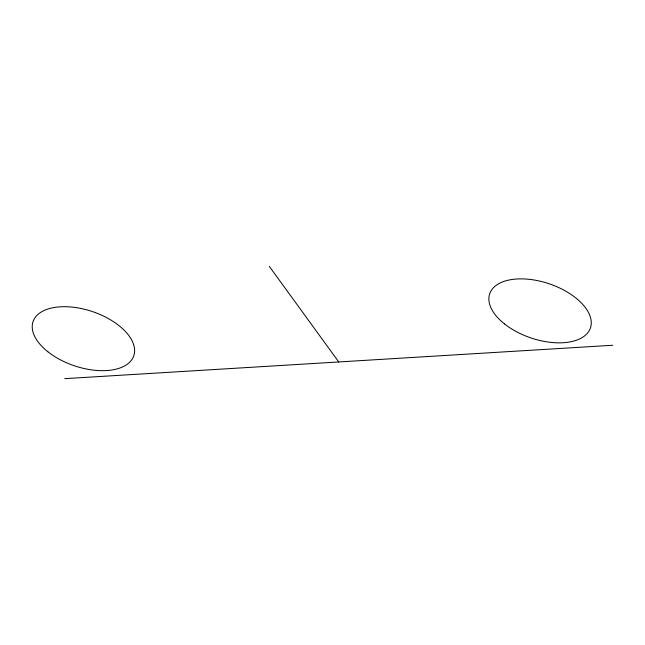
<?xml version="1.0" encoding="UTF-8"?>
<svg xmlns="http://www.w3.org/2000/svg" width="645" height="645" viewBox="0 0 645 645"><rect width="100%" height="100%" fill="white"/><g stroke="black" fill="none" stroke-linecap="round" stroke-linejoin="round"><path stroke-width="0.97" d="M64.782 378.647L612.75 345.26M269.288 266.353L338.762 361.958M47.851 351.743A53.18 28.573 18.7 0 0 133.096 357.451A53.18 28.573 18.7 0 0 69.329 306.867A53.18 28.573 18.7 0 0 47.851 351.743M504.487 323.911A53.188 28.573 18.7 0 0 589.748 329.627A53.188 28.573 18.7 0 0 525.965 279.043A53.188 28.573 18.7 0 0 504.487 323.911"/></g></svg>
